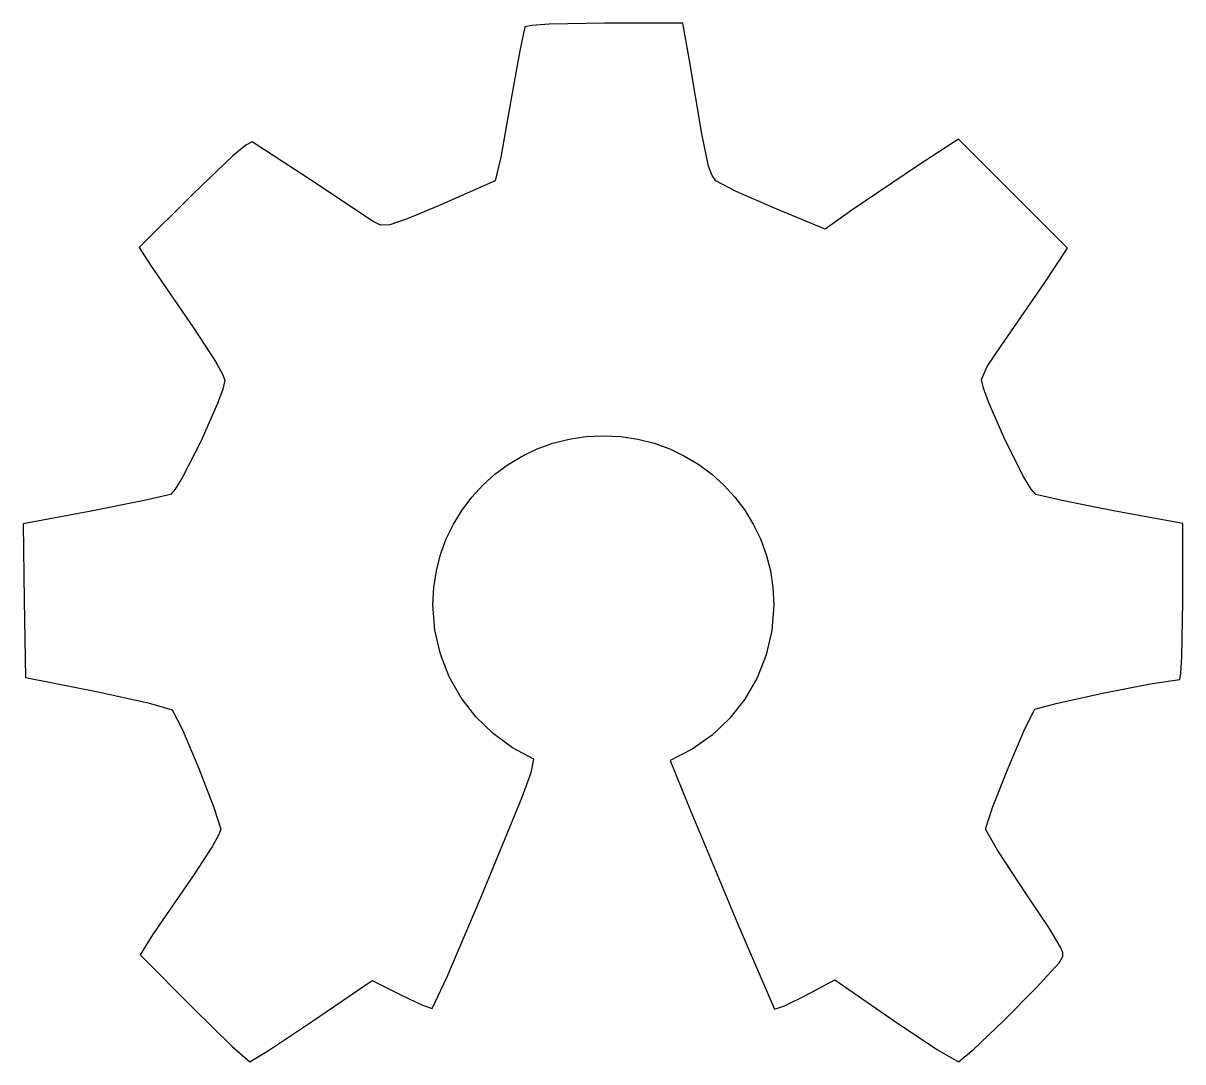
# Model space of a CAD drawing. Extents: x 1 to 82.3, y 1 to 73.8.
import ezdxf

# ---------------------------------------------------------------- set-up
doc = ezdxf.new("R2010")
doc.units = 0
doc.layers.get('0').update_dxf_attribs({"linetype": 'CONTINUOUS'})

msp = doc.modelspace()

# ---------------------------------------------------------------- linework, layer by layer
at = {"color": 7}
msp.add_lwpolyline([(41.795344, 73.823964), (37.89684, 73.751715), (36.676132, 73.673232), (36.186178, 73.57702), (35.821953, 71.878694), (35.163122, 68.144242), (34.495201, 64.42626), (34.104789, 62.7732), (30.127219, 61.009311), (27.937177, 60.105751), (26.723537, 59.691503), (26.065209, 59.664974), (25.541105, 59.924531), (21.078466, 62.887864), (17.056799, 65.507239), (16.622823, 65.270912), (15.708835, 64.514407), (12.92048, 61.864809), (9.154577, 58.090086), (9.948327, 56.855364), (12.946938, 52.4721), (14.497309, 50.096831), (14.969241, 49.254623), (15.14298, 48.803214), (15.005128, 48.175848), (14.634774, 47.154317), (13.468821, 44.502943), (12.189651, 41.997487), (11.677777, 41.15835), (11.341799, 40.786342), (9.503376, 40.353597), (5.891383, 39.6398), (1.014233, 38.731397), (1.093608, 33.342717), (1.172983, 27.962847), (6.164785, 26.975069), (9.780484, 26.18846), (11.456452, 25.687431), (12.173759, 24.284783), (13.323392, 21.581207), (14.390629, 18.840547), (14.860758, 17.326592), (14.707452, 16.897162), (14.290254, 16.136009), (12.92048, 14.045806), (10.089438, 9.909473), (9.207494, 8.507195), (12.946938, 4.758917), (15.652597, 2.111814), (16.906869, 1.010639), (18.290887, 1.84723), (21.307772, 3.859334), (25.488188, 6.708), (27.534299, 5.676139), (29.016714, 4.974394), (29.695067, 4.741278), (30.709438, 6.915518), (33.117011, 12.581778), (36.001181, 19.558521), (36.625883, 21.287044), (36.821178, 22.230203), (35.31929, 23.028327), (33.954901, 24.022935), (32.747351, 25.195032), (31.715984, 26.525597), (30.880137, 27.995579), (30.259158, 29.58593), (29.872387, 31.27764), (29.739164, 33.051669), (29.800858, 34.263312), (29.98194, 35.440023), (30.276399, 36.575832), (30.678236, 37.664775), (31.181441, 38.700892), (31.780012, 39.678211), (32.467939, 40.590759), (33.239219, 41.432583), (34.087847, 42.197713), (35.007818, 42.880177), (35.993124, 43.474018), (37.037761, 43.973266), (38.135724, 44.371956), (39.281007, 44.664118), (40.467605, 44.843792), (41.689511, 44.905008), (42.911418, 44.843792), (44.098015, 44.664118), (45.243298, 44.371956), (46.341261, 43.973266), (47.385899, 43.474018), (48.371204, 42.880177), (49.291175, 42.197713), (50.139803, 41.432583), (50.911083, 40.590759), (51.599011, 39.678211), (52.197581, 38.700892), (52.700786, 37.664775), (53.102623, 36.575832), (53.397082, 35.440023), (53.578165, 34.263312), (53.639858, 33.051669), (53.502966, 31.250462), (53.105629, 29.534215), (52.467851, 27.922935), (51.609645, 26.436697), (50.551012, 25.095436), (49.311961, 23.919246), (47.9125, 22.928082), (46.372636, 22.142008), (47.563261, 19.178675), (51.181291, 10.487464), (53.692775, 4.697167), (54.381135, 4.933105), (55.871178, 5.667306), (57.926108, 6.752112), (62.071247, 3.876973), (65.105641, 1.851436), (66.577983, 1.010639), (67.628869, 1.868425), (69.733945, 3.878666), (72.033748, 6.196726), (73.668817, 7.978), (73.912293, 8.403535), (73.89344, 8.673706), (73.745465, 9.054706), (72.956022, 10.366983), (71.331669, 12.775806), (69.319448, 15.839478), (68.482989, 17.326592), (68.971293, 18.828098), (70.073972, 21.608213), (71.247669, 24.348735), (71.949031, 25.731542), (73.520794, 26.162919), (76.788312, 26.871663), (80.173988, 27.532907), (82.100211, 27.821736), (82.182397, 28.251642), (82.249701, 29.423711), (82.311878, 33.280981), (82.311878, 38.749036), (77.443544, 39.64862), (73.839479, 40.355321), (72.010767, 40.786328), (71.680756, 41.160783), (71.171096, 42.007825), (69.88856, 44.536302), (68.714626, 47.205038), (68.340721, 48.227399), (68.200767, 48.8473), (68.600989, 49.745216), (69.567781, 51.210911), (72.584031, 55.567717), (74.233267, 58.045981), (70.405628, 61.87362), (66.577989, 65.701258), (63.791044, 63.866814), (59.116739, 60.709453), (57.238197, 59.395356), (53.675142, 60.859383), (50.999063, 62.028658), (49.5741, 62.782022), (49.305303, 63.149335), (49.059411, 63.790304), (48.586322, 66.062856), (47.695558, 71.354522), (47.254586, 73.823967), (41.79535, 73.823967), (41.79535, 73.823967)], dxfattribs=at)

doc.saveas('drawing.dxf')
